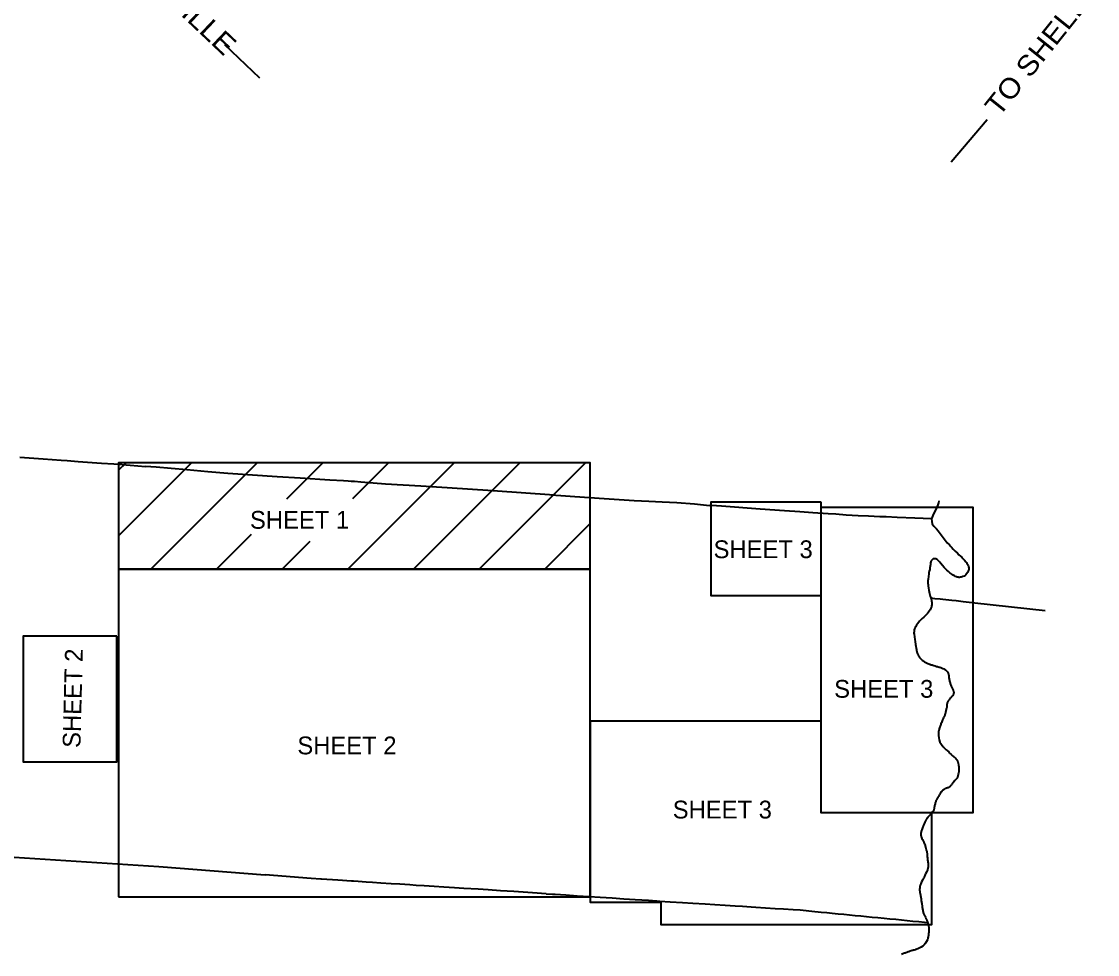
# Model space of a CAD drawing. Extents: x 363119 to 459937, y 174774 to 362671.
# Drawn here: x 391353 to 398308, y 179758 to 185787 of the extents above; entities that cross this region are included whole.
import ezdxf
from ezdxf.enums import TextEntityAlignment as Align

# ---------------------------------------------------------------- set-up
doc = ezdxf.new("R2010")
doc.units = 0
doc.header["$LTSCALE"] = 50
for name, color, linetype, lineweight in [('16', 7, 'Continuous', 40), ('20', 7, 'Continuous', 40), ('50', 7, 'Continuous', 13)]:
    doc.layers.add(name, color=color, linetype=linetype, lineweight=lineweight)

msp = doc.modelspace()

# ---------------------------------------------------------------- linework, layer by layer
at = {"layer": '16'}
for p, q in [((392665.26, 185638.29), (392892.2, 185422.93)), ((397595.17, 185151.13), (397362.42, 184877.57))]:
    msp.add_line(p, q, dxfattribs=at)
at = {"layer": '20'}
for p, q in [((391980.3, 182887.6), (392028.49, 182935.79)), ((391980.3, 182463.34), (392452.75, 182935.79)), ((392189.88, 182248.66), (392877.02, 182935.79)), ((393068.01, 182702.52), (393301.28, 182935.79)), ((393462.67, 182248.66), (394149.81, 182935.79)), ((393494.8, 182705.05), (393725.55, 182935.79)), ((393886.94, 182248.66), (394574.07, 182935.79)), ((394311.2, 182248.66), (394998.34, 182935.79)), ((394735.47, 182248.66), (395029.08, 182542.28)), ((392614.15, 182248.66), (392838.68, 182473.19)), ((393038.41, 182248.66), (393217.91, 182428.16))]:
    msp.add_line(p, q, dxfattribs=at)
for points in [[(391341.62, 182971.39), (391492.02, 182960.22), (391608.23, 182951.94), (391647.04, 182949.47)], [(391647.04, 182949.47), (391719.19, 182944.3), (391870.4, 182933.19)], [(391870.4, 182933.19), (391949.98, 182927.74), (392056.34, 182919.78), (392155, 182911.97)], [(392556.26, 182877.08), (392420.74, 182889.53), (392319.96, 182898.12), (392223.77, 182906.4), (392155, 182911.97)], [(393005.09, 182845.14), (392685.73, 182865.54), (392556.26, 182877.08)], [(394796.38, 182726.16), (394398.74, 182753.43), (394103.61, 182773.25), (393934.52, 182784.27), (393706.32, 182796.17), (393547.23, 182809.97), (393504.61, 182813.54), (393484.67, 182814.89), (393463.92, 182816.14), (393434.45, 182817.95), (393346.84, 182823.53), (393153.82, 182836.26), (393005.09, 182845.14)], [(394776.15, 182727.33), (394992.04, 182713.26), (395151.1, 182702.91), (395312.29, 182692.25), (395408.48, 182687.47), (395493.18, 182683.81), (395587.89, 182679.51), (395703.94, 182669), (395800.29, 182660.24)], [(396615.43, 182602.28), (396566.78, 182605.09), (396467.75, 182611.99), (396382.81, 182617.91), (396284.81, 182624.74), (396128.03, 182635.69), (395876.45, 182654.04), (395844.34, 182656.76), (395800.29, 182660.24)], [(397282.05, 182688.42), (397279.67, 182677.07), (397276.28, 182664.49), (397271.67, 182652.93), (397265.27, 182636.9), (397250.09, 182608.67), (397243.8, 182594.65), (397235.81, 182572.14)], [(397235.81, 182572.14), (397128.05, 182577.12), (397012, 182581.9), (396941.09, 182585.09), (396899.89, 182586.52), (396827.18, 182589.23), (396759.93, 182591.46), (396682.89, 182597.19), (396615.43, 182602.28)], [(397235.81, 182572.14), (397236.91, 182555.68), (397240.02, 182540.12), (397249.74, 182526.12), (397266.07, 182509.39), (397277.59, 182496.4)], [(397277.59, 182496.4), (397336.91, 182418.27), (397350.69, 182404.62), (397357.76, 182397.36), (397364.92, 182389.21), (397374.54, 182377.5), (397387.35, 182364.56), (397402.19, 182350.11), (397411.67, 182341.13), (397422.8, 182331.64), (397430.65, 182324.46), (397437.92, 182317.19), (397442.42, 182312.8), (397448.62, 182305.85), (397456.72, 182296.12), (397460.62, 182291.06), (397463.46, 182286.61), (397467.43, 182280.09), (397471.38, 182272.99), (397474.07, 182266.01), (397474.87, 182262.28), (397475.75, 182257.29), (397475.92, 182251.14), (397475.54, 182246.65), (397474.74, 182241.01), (397472.27, 182234.62), (397468.51, 182227.18), (397464.18, 182220.44), (397462.06, 182217.26), (397456.39, 182211.81), (397451.32, 182207.23), (397445.49, 182203.54), (397437.99, 182199.69), (397432.68, 182197.55), (397427.39, 182196.2), (397422, 182195.42), (397416.13, 182194.57), (397411.64, 182194.66), (397406.97, 182195.14), (397400.64, 182195.86), (397395.61, 182198.01), (397390.48, 182200.16), (397383.14, 182203.92), (397373.98, 182209.37), (397365.14, 182215.99), (397353.98, 182224.02), (397343.8, 182232.42), (397334.4, 182240.52), (397316.83, 182259.41), (397305.95, 182271.54), (397293.66, 182286.32), (397286.7, 182294.27), (397278.58, 182303.41), (397271.22, 182310.59), (397266.78, 182313.21), (397262.52, 182314.96), (397259.01, 182315.22), (397253.46, 182315.53), (397249.74, 182315.31), (397246, 182313.63), (397241.95, 182310.98), (397239.07, 182308.7), (397235.18, 182304.58), (397232.47, 182300.54), (397231.44, 182297.92), (397230.49, 182294.43), (397228.99, 182288.02), (397227.6, 182276.82), (397226.73, 182267.67), (397224.75, 182256.58), (397222.98, 182246.27), (397220.71, 182235.39), (397218.23, 182223.53), (397217.24, 182217.99), (397214.81, 182199.3), (397213.53, 182184.11), (397212.12, 182172.03), (397211.64, 182157.89)], [(397211.64, 182157.89), (397212.29, 182146.46), (397212.63, 182139.43), (397214.47, 182124.36), (397216.97, 182112.6), (397219.69, 182102.2), (397222.66, 182090.04), (397227.13, 182074.24), (397231.26, 182061.57)], [(397231.26, 182061.57), (397232.42, 182055.89), (397234.21, 182048.24), (397235.16, 182042.07), (397236.24, 182032.49), (397236.68, 182025.26), (397236.14, 182018.14), (397235.72, 182011.52), (397234.32, 182005.01), (397231.01, 181995.61), (397225.7, 181984.3), (397220.48, 181976.69), (397214.36, 181968.81), (397208.36, 181961.52), (397200.19, 181953.09), (397191.82, 181944.68), (397184.36, 181937.6), (397174.73, 181929.11), (397169.46, 181924.34), (397162.99, 181918.03), (397157.41, 181912.19), (397152.6, 181906.14), (397144.08, 181894.89), (397137.54, 181885.07), (397132.61, 181877.95), (397129.06, 181870.99), (397125.86, 181862.27), (397123.66, 181854.8), (397121.71, 181845.48), (397121.46, 181833.09), (397121.74, 181827.71), (397124.62, 181810.48), (397127.29, 181792.86), (397129.07, 181779.46), (397131.35, 181761.94), (397133.08, 181750.78), (397134.21, 181744.03), (397134.91, 181741.71)], [(397231.26, 182061.57), (397256, 182059.02), (397291.83, 182055.18), (397308.19, 182053.48), (397367.2, 182047.22), (397394.57, 182044.52), (397440.04, 182039.51), (397477.81, 182034.85), (397514.9, 182030.88), (397970.18, 181980.39)], [(397134.91, 181741.71), (397135.98, 181735.39), (397137.03, 181728.65), (397138.17, 181720.63), (397139.16, 181715.45), (397140.35, 181710.74), (397142.03, 181706.13), (397143.8, 181701.03), (397144.92, 181698.29), (397145.96, 181695.92), (397148.22, 181691.6), (397150.69, 181686.98), (397152.77, 181683.53), (397155.06, 181680.47), (397157.84, 181676.91), (397160.04, 181674.34), (397161, 181673.34), (397163.85, 181670.49), (397166.27, 181667.7), (397168.29, 181665.52), (397171.85, 181662.54), (397174.54, 181660.54), (397177.88, 181657.88), (397181.37, 181654.87), (397185.33, 181652.36), (397188.33, 181650.55), (397189.97, 181649.46), (397193.74, 181647.24), (397196.92, 181645.25), (397198.57, 181644.53), (397202.82, 181642.32), (397207.47, 181640), (397212.12, 181637.96), (397216.77, 181636.04), (397221.43, 181634.3), (397223.56, 181633.49), (397228.02, 181631.85), (397233.06, 181630.2), (397238.21, 181628.66), (397243.93, 181626.8), (397249.57, 181625.05), (397257.81, 181622.67), (397262.67, 181621.13), (397267.91, 181619.77), (397273.07, 181618.32), (397278.89, 181616.66), (397284.13, 181615.02), (397289.57, 181613.37), (397294.23, 181611.82), (397299.27, 181609.98), (397302.47, 181608.66), (397304.69, 181607.74), (397309.05, 181605.72), (397314.56, 181602.9), (397319.98, 181600.08), (397324.71, 181597.17), (397326.84, 181595.68), (397328.47, 181594.28), (397331.54, 181591.31), (397333.85, 181589.02), (397336.29, 181586.18), (397338.44, 181583.38), (397340.04, 181580.14), (397341.45, 181577), (397342.86, 181573.76), (397343.97, 181569.83), (397344.6, 181566.51), (397345.33, 181563.86), (397346.14, 181559.56), (397346.58, 181556.53), (397346.74, 181554.67), (397347.44, 181549.88), (397347.85, 181544.91), (397348.64, 181539.82), (397349.35, 181535.03), (397350.89, 181528.18), (397352.17, 181522.99), (397353.45, 181517.89), (397354.64, 181513.39), (397356.41, 181508.19), (397358.37, 181502.8), (397360.24, 181497.6), (397362.29, 181492.1), (397364.27, 181487.58), (397366.24, 181483.16), (397368.6, 181478.54), (397370.48, 181474.41), (397372.56, 181469.99)], [(397372.56, 181469.99), (397374.05, 181466.06), (397375.36, 181462.43), (397376.39, 181459.5), (397376.84, 181457.93), (397377.67, 181454.1), (397378.1, 181450.79), (397378.36, 181448.63), (397377.98, 181443.76), (397377.15, 181440.75), (397376.45, 181438.94), (397375.52, 181436.88), (397374.22, 181434.67), (397372.22, 181431.87), (397370.52, 181429.36), (397368.73, 181427.24), (397367.34, 181425.61), (397364.46, 181422.64), (397360.09, 181418.22), (397356.82, 181414.96), (397353.93, 181411.21), (397350.55, 181407.18), (397348.25, 181404.19), (397345.25, 181400.04), (397342.76, 181396.48), (397340.65, 181392.71), (397338.02, 181387.39), (397336.49, 181383.33), (397335.26, 181379.63), (397334.52, 181376.33), (397334.28, 181373.32), (397334.33, 181370.49), (397334.48, 181368.14), (397334.45, 181366), (397334.31, 181363.27), (397334.36, 181360.45), (397333.81, 181356.46), (397333.28, 181354.22), (397332.56, 181351.8), (397332.04, 181349.95), (397330.01, 181345.11), (397328.76, 181340.25), (397327.5, 181335.2), (397326.73, 181329.75), (397325.98, 181325.77), (397325.54, 181323.04), (397324.5, 181318.87), (397323.56, 181315.18), (397322.73, 181312.27), (397321.3, 181308.2), (397320.07, 181304.52), (397318.74, 181300.93), (397317.22, 181297.64), (397315.6, 181294.06), (397314.14, 181290.57), (397312.96, 181288.06), (397311.04, 181283.6), (397308.81, 181278.47), (397306.78, 181273.93), (397303.94, 181267.44), (397300.71, 181260.47), (397298.69, 181255.35), (397295.83, 181248.96), (397294.48, 181244.89), (397292.32, 181239.57), (397290.15, 181233.46), (397288.09, 181228.04), (397286.42, 181222.05), (397284.83, 181216.59), (397283.51, 181211.9), (397282.36, 181207.05)], [(397282.36, 181207.05), (397280.33, 181196.22), (397279.26, 181184.64), (397279.43, 181172.42), (397281.15, 181157.79), (397284.37, 181145.45), (397289.51, 181130.71), (397294.76, 181120.02), (397303.64, 181107.82)], [(397303.64, 181107.82), (397304.41, 181106.92), (397306.52, 181104.74), (397309.58, 181100.69), (397311, 181098.82), (397313.69, 181096.04), (397316.28, 181093.36), (397319.45, 181090.09), (397323.68, 181086.12), (397327.24, 181083.14), (397330.6, 181080.16), (397335.5, 181075.88), (397338.97, 181072.89), (397346.08, 181066.34), (397351.46, 181061.27), (397355.49, 181057.41), (397358.95, 181053.75), (397362.68, 181049.78), (397365.75, 181046.5), (397370.65, 181042.03), (397376.61, 181036.48), (397382.19, 181031.99), (397386.92, 181028.21), (397388.54, 181026.53), (397389.8, 181025.33), (397392.95, 181021.78), (397394.97, 181019.49), (397396.39, 181017.23), (397398.29, 181014.37), (397399.33, 181012.49), (397400.67, 181010.33), (397401.89, 181007.58), (397403.21, 181004.82), (397404.4, 181001.85), (397405.74, 180998.45), (397406.28, 180995.71), (397406.93, 180993.74)], [(397406.93, 180993.74), (397410.11, 180981.87), (397410.99, 180970.25), (397411.43, 180960.79), (397411.02, 180948.94), (397410.84, 180937.68), (397409.26, 180928.47)], [(397409.26, 180928.47), (397408.19, 180922.54), (397407.13, 180917.58), (397405.98, 180913.31), (397404.76, 180909.73), (397403.22, 180905.76), (397402, 180902.75), (397400.5, 180899.75), (397399.68, 180898.01), (397396.69, 180893.57), (397394.29, 180890.6), (397392.81, 180889.15), (397389.13, 180885.31), (397385.07, 180881.19), (397380.7, 180876.39), (397376.92, 180872.55), (397374.32, 180868.98), (397371.14, 180865.24), (397367.95, 180860.91), (397364.96, 180856.96), (397361.27, 180852.04), (397357.87, 180847.03), (397355.97, 180844.33), (397354.67, 180842.41), (397353.08, 180840.77), (397351.3, 180839.44), (397349.52, 180838.3), (397347.46, 180837.17), (397345.07, 180836.51), (397342.36, 180835.49), (397338.1, 180834.29), (397334.91, 180833.18), (397331.77, 180832.16), (397327.54, 180830.18), (397324.88, 180828.87), (397321.83, 180827.26), (397319.27, 180825.74), (397315.63, 180823.56), (397312.17, 180821.18), (397309.5, 180819.17), (397306.24, 180816.5), (397304.16, 180814.59), (397302.18, 180812.86), (397298.7, 180809.31), (397296.41, 180806.52), (397293.83, 180803.64), (397291.93, 180800.74), (397289.92, 180796.98), (397288.01, 180793.7), (397286.8, 180791.47), (397284.49, 180787.42), (397281.87, 180782.48), (397279.27, 180778.63), (397276.26, 180773.51), (397273.54, 180768.48), (397270.23, 180763.08), (397268.52, 180759.99), (397265.92, 180755.84), (397263.58, 180749.93), (397261.85, 180745.38), (397260.63, 180742.38), (397259.08, 180737.33), (397257.42, 180731.41), (397255.95, 180725.1), (397254.89, 180720.14), (397253.78, 180714.9), (397252.95, 180709.25), (397252.31, 180705.56), (397251.66, 180701.77), (397251.21, 180698.55), (397250.79, 180696.51), (397250.27, 180694.38), (397249.65, 180692.54), (397248.83, 180690.21), (397248.43, 180689.05), (397246.4, 180684.69), (397244.5, 180681.9), (397243.3, 180680.16), (397240.02, 180676.41), (397235.64, 180671.52), (397231.58, 180667.39), (397226.61, 180662.1), (397222.94, 180658.75), (397218.97, 180654.43), (397215.39, 180650.2), (397211.8, 180645.77), (397208.21, 180640.77), (397203.91, 180634.21), (397201.3, 180629.77), (397198.58, 180624.85), (397196.27, 180620.78), (397192.24, 180612.95), (397187.28, 180602.01), (397185.15, 180597.28), (397183.62, 180592.92), (397180.67, 180586.13)], [(397180.67, 180586.13), (397178.85, 180581.88), (397176.71, 180576.36), (397174.66, 180570.63), (397171.5, 180562.4), (397169.97, 180558.04), (397168.43, 180553.29), (397168.01, 180552.02), (397166.96, 180547.55), (397166.31, 180543.67), (397165.74, 180538.61), (397165.58, 180535.1), (397165.74, 180532.56), (397166.33, 180527.38), (397167.52, 180522.48), (397169, 180517.39), (397170.48, 180512.98), (397173.03, 180507.37), (397176.62, 180500.1), (397180.58, 180492.04), (397182.56, 180488.01), (397184.46, 180484.46), (397186.24, 180480.34), (397188.02, 180476.21), (397189.7, 180471.51), (397191.1, 180467.29), (397192.77, 180462.1), (397193.87, 180457.88), (397194.97, 180453.67), (397196.16, 180449.07), (397197.74, 180444.36), (397201.35, 180432.5), (397203.2, 180426.62), (397204.22, 180423.09), (397204.95, 180419.86), (397205.65, 180415.55), (397206, 180413.02), (397206.37, 180410.7), (397206.87, 180406.07), (397207.33, 180398.66), (397207.54, 180393.39), (397207.55, 180388.12), (397207.84, 180382.76), (397208.04, 180377.29), (397208.36, 180372.6), (397209.16, 180367.91), (397210.31, 180360.38), (397211.36, 180353.35), (397212.24, 180346.74), (397213.2, 180340.73), (397213.65, 180338.19), (397213.73, 180336.93)], [(391116.03, 180397.58), (391170.74, 180394.4), (392241.53, 180325.16), (392928.11, 180272.56)], [(397213.73, 180336.93), (397213.8, 180335.75), (397213.62, 180330.58), (397213.27, 180326.99), (397213.13, 180324.55), (397212.58, 180321.25), (397211.74, 180317.65), (397210.49, 180312.6), (397209.55, 180308.62), (397208.4, 180304.45), (397206.36, 180298.62), (397204.64, 180295.24), (397201.92, 180289.82), (397196.17, 180278.42), (397194.34, 180273.87), (397191.9, 180268.26), (397190.37, 180264.47), (397187.53, 180257.79), (397185.23, 180253.83), (397183.21, 180249.77), (397181.5, 180246.98)], [(393287.8, 180244.06), (393224.79, 180248.07), (392928.11, 180272.56)], [(393485.87, 180231.36), (393396.88, 180237.07), (393292.72, 180243.75), (393287.8, 180244.06)], [(394744.07, 180150.6), (394655.02, 180156.45), (394535.26, 180164.17), (394449.51, 180169.76), (394368.43, 180174.68), (394305.29, 180178.8), (394212.13, 180184.96), (394150.64, 180188.74), (394081.65, 180193.39), (394019.86, 180197), (393955.56, 180201.43), (393903.8, 180204.43), (393861.9, 180207.41), (393798.66, 180211.33), (393742.72, 180215.01), (393675.78, 180219.12), (393622.47, 180222.73), (393580.1, 180225.61), (393529.22, 180228.59), (393498.23, 180230.57), (393485.87, 180231.36)], [(397181.5, 180246.98), (397176.38, 180238.04), (397170.11, 180226.74), (397164.86, 180214.06), (397161.76, 180205.2), (397159.19, 180195.52), (397158.53, 180185.63)], [(394744.07, 180150.6), (394786.07, 180147.96), (394802.72, 180146.35), (394870.17, 180142.41), (394944.72, 180137.25), (395022.87, 180132.12), (395094.01, 180128), (395169.83, 180122.81), (395246.52, 180117.9), (395320.3, 180113.34), (395404.6, 180107.99), (395459.56, 180104.3), (395478.76, 180103.13), (395545.9, 180098.91), (395624.83, 180093.66), (395692.57, 180089.51), (395771.99, 180084.35), (395835.34, 180080.4), (395900.53, 180076.32), (395964.75, 180072.06), (396012.8, 180069.01), (396068.84, 180065.6), (396100.21, 180063.48), (396160.73, 180059.49), (396224.17, 180055.45), (396278.64, 180052.06), (396341.6, 180048.12), (396385.17, 180045.56), (396405.24, 180043.88), (396461.13, 180038.03), (396521.5, 180031.89), (396558.52, 180028.08)], [(397158.53, 180185.63), (397158.07, 180181.05), (397157.98, 180175.7), (397158.02, 180172.48), (397158.07, 180171.82)], [(397158.07, 180171.82), (397158.34, 180167.8), (397158.85, 180163.69), (397159.2, 180160.85), (397160.21, 180157.03), (397161.58, 180151.45), (397162.3, 180147.73), (397163.21, 180144.01), (397164.01, 180139.03), (397164.72, 180134.72), (397165.42, 180129.84), (397166.11, 180124.26), (397166.9, 180119.38), (397167.59, 180114.1), (397168.21, 180109.9), (397168.98, 180103.74), (397170.14, 180096.8), (397170.56, 180092.79), (397171.34, 180086.83), (397172.15, 180082.63), (397173.38, 180074.52), (397173.91, 180070.99), (397174.61, 180067.14), (397175.14, 180062.88), (397175.49, 180060.53), (397176.19, 180055.65), (397177.18, 180050.56), (397178.16, 180044.98), (397179.61, 180038.13), (397180.7, 180033.04), (397181.6, 180029.23), (397183.17, 180023.25), (397184.85, 180019.03), (397186.83, 180014.22), (397188.71, 180010.39), (397191.46, 180005.66), (397193.16, 180002.32), (397195.34, 179998.09), (397199.02, 179990.8), (397201.01, 179986.77), (397203.64, 179980.98), (397205.53, 179977.14), (397207.3, 179972.34), (397208.61, 179968.99), (397209.63, 179965.96), (397210.38, 179963.99)], [(396558.52, 180028.08), (396592.59, 180024.88), (396630.57, 180021.03), (396667.39, 180017.48), (396704.11, 180013.94), (396740.73, 180010.49), (396777.34, 180006.66), (396814.46, 180003.5), (396852.05, 179999.75), (396888.37, 179996.01), (396928.99, 179992.01), (396966.2, 179988.27), (397003.4, 179984.81), (397041.19, 179980.96), (397078.39, 179977.4), (397115.01, 179973.77), (397152.02, 179970.02), (397188.54, 179966.28), (397210.38, 179963.99)], [(397210.38, 179963.99), (397210.94, 179961.94), (397211.96, 179958.89), (397212.5, 179956.55), (397213.52, 179952.92), (397214.71, 179948.12), (397215.6, 179943.53), (397216.06, 179941.28), (397216.39, 179938.15), (397216.73, 179935.22), (397217.06, 179931.31), (397217.21, 179928.19), (397217.53, 179924.29), (397217.51, 179922.92), (397217.53, 179918.63), (397217.56, 179914.33), (397217.52, 179911.8), (397217.25, 179907.22), (397217.06, 179902.25), (397216.68, 179898.7), (397216.26, 179894.75), (397215.7, 179889.99), (397215.14, 179886), (397214.38, 179881.24), (397213.51, 179875.98), (397212.55, 179871.03), (397211.68, 179865.48), (397210.83, 179861.01)], [(397210.83, 179861.01), (397208.9, 179852.74), (397202.37, 179841.64), (397195.15, 179830.16), (397186.67, 179819.19), (397178.59, 179811.59), (397168.18, 179804.09), (397155, 179797.39), (397146.29, 179793.45)], [(397146.29, 179793.45), (397141, 179791.87), (397136, 179790.21), (397131.29, 179788.72), (397124.03, 179786.41), (397119.33, 179785.02), (397114.91, 179783.73), (397110.5, 179782.35), (397103.44, 179780.12), (397097.75, 179778.27), (397089.22, 179775.59), (397084.22, 179774.2), (397079.41, 179772.44), (397074.8, 179770.75), (397069.4, 179768.8), (397064.4, 179767.03), (397059.58, 179765.26), (397053.79, 179763.12), (397048.88, 179760.95), (397044.75, 179759.36), (397040.72, 179757.62)]]:
    msp.add_lwpolyline(points, dxfattribs=at)
for points in [[(391980.3, 182248.66), (395029.08, 182248.66), (395029.08, 182935.79), (391980.3, 182935.79)], [(396521.86, 182680.56), (395808.84, 182680.56), (395808.84, 182078.41), (396521.86, 182078.41)], [(396521.86, 182647.68), (397501.24, 182647.68), (397501.24, 180672.71), (396521.86, 180672.71)], [(391980.3, 180130.06), (395029.08, 180130.06), (395029.08, 182248.66), (391980.3, 182248.66)], [(391969.97, 181813.98), (391364.4, 181813.98), (391364.4, 181003.05), (391969.97, 181003.05)], [(395029.08, 181264.46), (395029.08, 180096.51), (395485.47, 180096.51), (395485.47, 179952.18), (397236.96, 179952.18), (397236.96, 180672.71), (396521.86, 180672.71), (396521.86, 181264.46)]]:
    msp.add_lwpolyline(points, close=True, dxfattribs=at)

# ---------------------------------------------------------------- texts
for s, rotation, p in [('SHEET 1', 0.001, (393150.08, 182508.88)), ('SHEET 3', 0.001, (396146.74, 182318.84)), ('SHEET 2', 88.561, (391741.53, 181412.13)), ('SHEET 3', 0.001, (396926.18, 181416.72)), ('SHEET 2', 0.001, (393456.39, 181051)), ('SHEET 3', 0.001, (395882.73, 180636.51))]:
    msp.add_text(s, height=115, rotation=rotation, dxfattribs=at).set_placement(p, align=Align.CENTER)
at = {"layer": '50', "width": 1.1}
for s, rotation, p in [('TO CHERRYVILLE', 316.499, (392065.89, 186125.68)), ('TO SHELBY', 51.348, (398006.76, 185585.47))]:
    msp.add_text(s, height=130, rotation=rotation, dxfattribs=at).set_placement(p, align=Align.CENTER)

doc.saveas('drawing.dxf')
